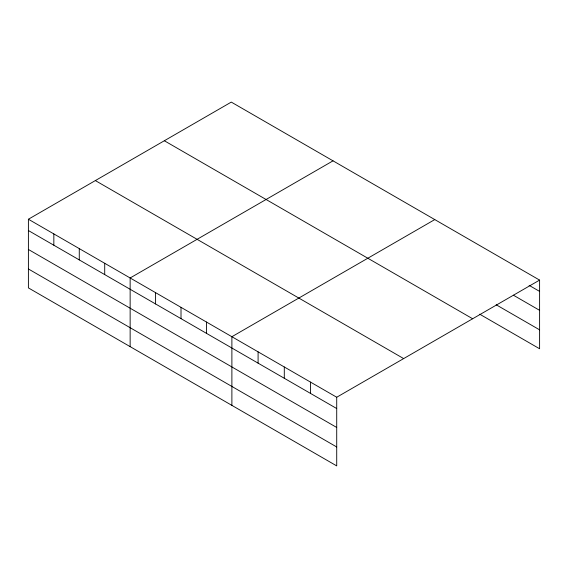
<?xml version="1.0" encoding="UTF-8"?>
<svg xmlns="http://www.w3.org/2000/svg" width="568" height="568" viewBox="0 0 568 568"><rect width="100%" height="100%" fill="white"/><g stroke="black" fill="none" stroke-linecap="round" stroke-linejoin="round"><path stroke-width="0.85" d="M28.4 219.234L336.717 397.238L336.717 465.902L28.4 287.898L28.4 219.234L231.282 102.098L539.6 280.102L539.6 348.766L479.697 314.182M333.033 160.836L130.143 277.972L130.143 346.636M434.776 219.582L231.886 336.717L231.886 405.382M336.717 397.238L539.6 280.102M529.12 285.349L539.6 291.405M513.394 295.204L539.6 310.334M496.169 304.767L539.6 329.838M164.337 140.75L472.647 318.754M95.353 180.581L403.663 358.585M28.4 230.537L336.717 408.541M28.4 249.466L336.717 427.47M28.4 268.969L336.717 446.973M310.504 382.108L310.504 393.411M284.298 366.978L284.298 378.281M258.092 351.848L258.092 363.151M206.454 322.028L206.454 333.331M181.014 307.345L181.014 318.648M155.582 292.662L155.582 303.965M104.711 263.289L104.711 274.592M79.272 248.606L79.272 259.903M53.839 233.917L53.839 245.22"/></g></svg>
